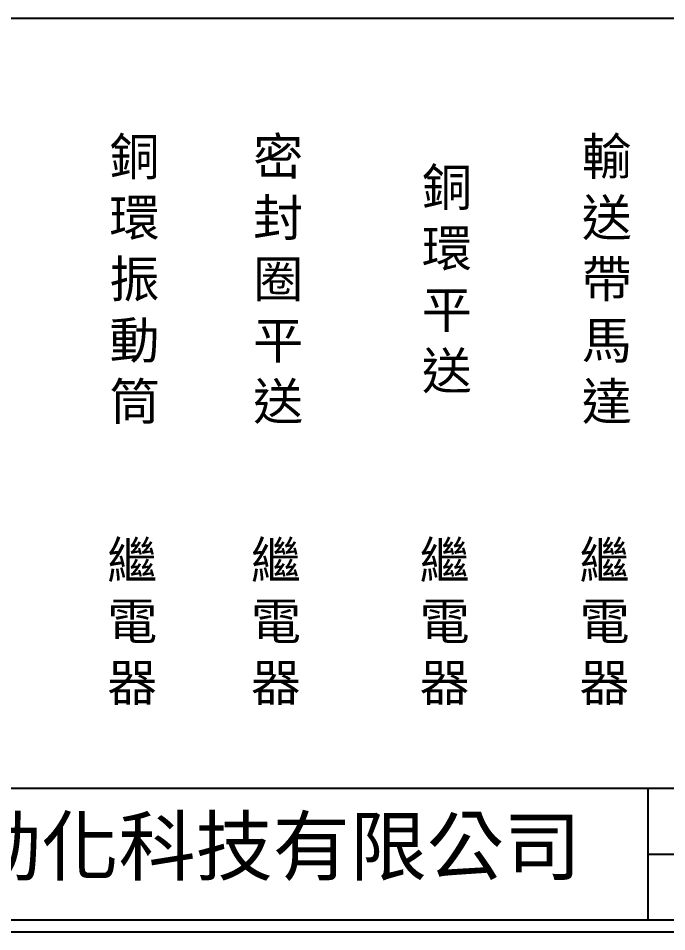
# Model space of a CAD drawing. Extents: x 889 to 1176, y 251 to 455.
# Drawn here: x 957.9 to 1026.8, y 251.2 to 348.2 of the extents above; entities that cross this region are included whole.
import ezdxf

# ---------------------------------------------------------------- set-up
doc = ezdxf.new("R2010")
doc.units = 0
doc.layers.add('圖框層', color=7, linetype='CONTINUOUS')
doc.layers.add('標尺寸層', color=3, linetype='CONTINUOUS')
doc.styles.add('CNS', font='romanc.shx', dxfattribs={"bigfont": 'chineset.shx'})
doc.styles.add('STSL', font='KAIU.TTF')

msp = doc.modelspace()

# ---------------------------------------------------------------- linework, layer by layer
at = {"layer": '圖框層', "color": 7}
for p, q in [((890.321, 266.445), (1174.821, 266.445)), ((1024.821, 252.445), (1024.821, 266.445)), ((1024.821, 259.445), (1174.821, 259.445)), ((890.321, 252.445), (1174.821, 252.445)), ((889.071, 251.195), (1176.071, 251.195))]:
    msp.add_line(p, q, dxfattribs=at)
at = {"layer": '標尺寸層', "color": 7}
msp.add_line((893.818, 348.153), (1171.69, 348.153), dxfattribs=at)

# ---------------------------------------------------------------- texts
at = {"layer": '圖框層', "color": 4, "style": 'STSL'}
msp.add_text('泓陞自動化科技有限公司', height=6, dxfattribs=at).set_placement((927.675, 257.271))
at = {"layer": '標尺寸層', "color": 7, "char_height": 3.9, "attachment_point": 5, "style": 'CNS'}
for s, insert, width in [('{\\fDFKai-SB|b0|i0|c136|p65;銅環振動筒}', (970.287, 320.261), 2.84806), ('{\\fDFKai-SB|b0|i0|c136|p65;密封圈平送}', (985.546, 320.261), 2.84806), ('{\\fDFKai-SB|b0|i0|c136|p65;輸送帶馬達}', (1020.442, 320.261), 2.84806), ('{\\fDFKai-SB|b0|i0|c136|p65;銅環平送}', (1003.46, 320.261), 2.84806), ('{\\fDFKai-SB|b0|i0|c136|p65;繼電器}', (970.049, 283.937), 8.6627), ('{\\fDFKai-SB|b0|i0|c136|p65;繼電器}', (985.307, 283.937), 8.6627), ('{\\fDFKai-SB|b0|i0|c136|p65;繼電器}', (1003.221, 283.937), 8.6627), ('{\\fDFKai-SB|b0|i0|c136|p65;繼電器}', (1020.204, 283.937), 8.6627)]:
    msp.add_mtext(s, dxfattribs=dict(at, insert=insert, width=width))

doc.saveas('drawing.dxf')
